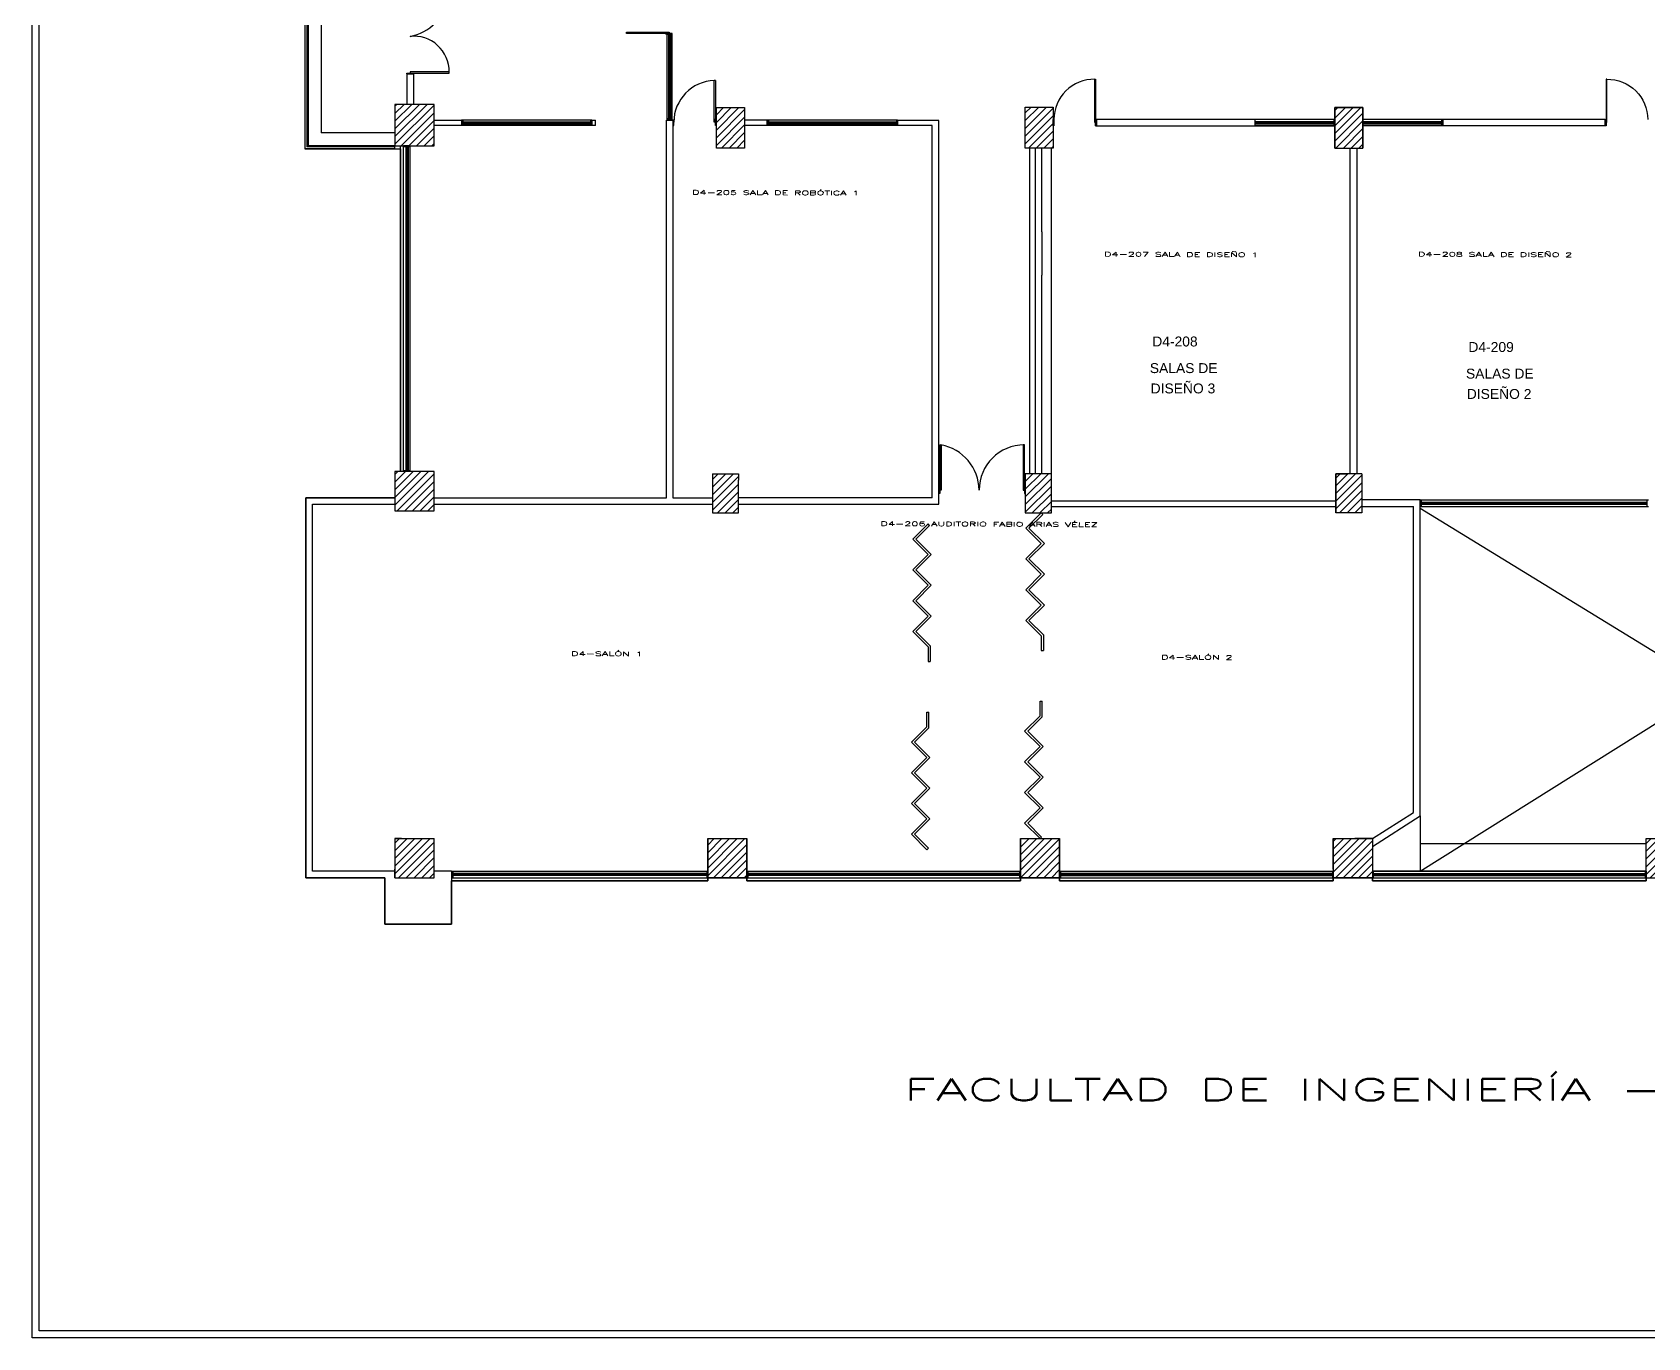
# Model space of a CAD drawing. Header units: metres. Extents: x 6495 to 6855, y 1254 to 1306.
# Drawn here: x 6581.8 to 6618.98, y 1254.3 to 1284.35 of the extents above; entities that cross this region are included whole.
import ezdxf

# ---------------------------------------------------------------- set-up
doc = ezdxf.new("R2010")
doc.units = ezdxf.units.M
doc.linetypes.add('ACAD_ISO12W100', pattern=[21, 12, -3, 0, -3, 0, -3])
doc.linetypes.add('HIDDEN2', pattern=[0.1875, 0.125, -0.0625])
doc.layers.add('0-Grises', color=252, linetype='Continuous')
doc.layers.add('1', color=7, linetype='ACAD_ISO12W100')
doc.layers.add('0.Texto_Oficinas', color=7, linetype='Continuous', lineweight=20)
doc.styles.add('ROMANS', font='romans.shx')
doc.styles.get("Standard").update_dxf_attribs({"font": 'arial.ttf'})
pattern_1 = [(45, (6358.58058, 1036.41999), (-0.088388348, 0.088388348), [])]

msp = doc.modelspace()

# ---------------------------------------------------------------- hatches: boundary and pattern name
at = {"layer": '0-Grises'}
h = msp.add_hatch(dxfattribs=at)
h.set_pattern_fill('ANSI31', color=8, style=0)
h.set_pattern_definition(pattern_1)
h.paths.add_polyline_path([(6591.046, 1282.693), (6590.146, 1282.693), (6590.146, 1281.738), (6591.046, 1281.738)])
h = msp.add_hatch(dxfattribs=at)
h.set_pattern_fill('ANSI31', color=8, style=0)
h.set_pattern_definition(pattern_1)
h.paths.add_polyline_path([(6597.546, 1282.618), (6597.546, 1281.688), (6598.196, 1281.688), (6598.196, 1282.188), (6598.196, 1282.618)])
h = msp.add_hatch(dxfattribs=at)
h.set_pattern_fill('ANSI31', color=8, style=0)
h.set_pattern_definition(pattern_1)
h.paths.add_polyline_path([(6605.296, 1282.628), (6604.656, 1282.628), (6604.656, 1281.688), (6604.906, 1281.688), (6605.056, 1281.688), (6605.296, 1281.688)])
h = msp.add_hatch(dxfattribs=at)
h.set_pattern_fill('ANSI31', color=8, style=0)
h.set_pattern_definition(pattern_1)
h.paths.add_polyline_path([(6611.786, 1281.688), (6612.426, 1281.688), (6612.428, 1282.618), (6611.786, 1282.618)])
h = msp.add_hatch(dxfattribs=at)
h.set_pattern_fill('ANSI31', color=8, style=0)
h.set_pattern_definition(pattern_1)
h.paths.add_polyline_path([(6591.046, 1274.238), (6590.146, 1274.238), (6590.146, 1273.338), (6591.046, 1273.338)])
h = msp.add_hatch(dxfattribs=at)
h.set_pattern_fill('ANSI31', color=8, style=0)
h.set_pattern_definition(pattern_1)
h.paths.add_polyline_path([(6598.056, 1274.038), (6598.056, 1274.188), (6597.456, 1274.188), (6597.456, 1273.288), (6598.056, 1273.288)])
h = msp.add_hatch(dxfattribs=at)
h.set_pattern_fill('ANSI31', color=8, style=0)
h.set_pattern_definition(pattern_1)
h.paths.add_polyline_path([(6605.256, 1274.038), (6605.256, 1274.188), (6605.056, 1274.188), (6604.656, 1274.188), (6604.656, 1273.288), (6605.256, 1273.288)])
h = msp.add_hatch(dxfattribs=at)
h.set_pattern_fill('ANSI31', color=8, style=0)
h.set_pattern_definition(pattern_1)
h.paths.add_polyline_path([(6611.806, 1273.288), (6612.406, 1273.288), (6612.406, 1274.188), (6611.806, 1274.188)])
h = msp.add_hatch(dxfattribs=at)
h.set_pattern_fill('ANSI31', color=8, style=0)
h.set_pattern_definition(pattern_1)
h.paths.add_polyline_path([(6590.146, 1264.888), (6591.046, 1264.888), (6591.046, 1265.088), (6591.046, 1265.788), (6590.146, 1265.788)])
h = msp.add_hatch(dxfattribs=at)
h.set_pattern_fill('ANSI31', color=8, style=0)
h.set_pattern_definition(pattern_1)
h.paths.add_polyline_path([(6597.346, 1264.888), (6598.246, 1264.888), (6598.246, 1265.788), (6597.346, 1265.788)])
h = msp.add_hatch(dxfattribs=at)
h.set_pattern_fill('ANSI31', color=8, style=0)
h.set_pattern_definition(pattern_1)
h.paths.add_polyline_path([(6604.546, 1265.788), (6604.546, 1264.888), (6605.446, 1264.888), (6605.446, 1265.788)])
h = msp.add_hatch(dxfattribs=at)
h.set_pattern_fill('ANSI31', color=8, style=0)
h.set_pattern_definition(pattern_1)
h.paths.add_polyline_path([(6612.646, 1265.788), (6612.246, 1265.788), (6611.746, 1265.788), (6611.746, 1264.888), (6612.646, 1264.888)])
h = msp.add_hatch(dxfattribs=at)
h.set_pattern_fill('ANSI31', color=8, style=0)
h.set_pattern_definition(pattern_1)
h.paths.add_polyline_path([(6618.946, 1265.088), (6618.946, 1264.888), (6619.846, 1264.888), (6619.846, 1265.788), (6618.946, 1265.788)])

# ---------------------------------------------------------------- linework, layer by layer
for p, q in [((6588.07, 1286.903), (6588.07, 1282.667)), ((6588.12, 1286.853), (6588.12, 1282.717)), ((6588.146, 1286.838), (6588.146, 1281.738)), ((6588.446, 1286.538), (6588.446, 1282.038)), ((6595.476, 1284.323), (6595.476, 1284.353)), ((6595.476, 1284.353), (6596.456, 1284.353)), ((6596.456, 1284.323), (6595.476, 1284.323)), ((6596.411, 1282.328), (6596.411, 1284.303)), ((6596.445, 1284.303), (6596.445, 1282.358)), ((6596.456, 1284.353), (6596.456, 1284.323)), ((6596.47, 1284.303), (6596.47, 1282.358)), ((6596.495, 1284.303), (6596.495, 1282.358)), ((6596.531, 1282.328), (6596.531, 1284.303)), ((6590.421, 1283.393), (6590.571, 1283.393)), ((6590.421, 1283.393), (6590.421, 1282.693)), ((6590.571, 1283.393), (6590.571, 1282.693)), ((6597.496, 1282.283), (6597.496, 1283.243)), ((6597.526, 1283.243), (6597.496, 1283.242)), ((6597.526, 1283.243), (6597.526, 1282.283)), ((6606.256, 1283.273), (6606.276, 1283.273)), ((6606.256, 1282.273), (6606.256, 1283.273)), ((6606.276, 1283.273), (6606.276, 1282.273)), ((6618.026, 1283.273), (6618.026, 1282.273)), ((6618.046, 1283.273), (6618.026, 1283.273)), ((6618.046, 1282.273), (6618.046, 1283.273)), ((6588.07, 1282.667), (6588.07, 1281.667)), ((6588.12, 1282.717), (6588.12, 1281.717)), ((6591.046, 1282.693), (6590.146, 1282.693)), ((6590.146, 1282.693), (6590.146, 1281.738)), ((6591.046, 1281.738), (6591.046, 1282.693)), ((6597.546, 1281.688), (6597.546, 1282.618)), ((6597.546, 1282.618), (6598.196, 1282.618)), ((6598.196, 1282.618), (6598.196, 1282.188)), ((6604.656, 1281.688), (6604.656, 1282.628)), ((6604.656, 1282.628), (6605.296, 1282.628)), ((6605.296, 1282.628), (6605.296, 1281.688)), ((6611.786, 1282.618), (6611.786, 1281.688)), ((6611.786, 1281.688), (6611.786, 1282.618)), ((6611.786, 1282.618), (6612.428, 1282.618)), ((6612.428, 1282.618), (6611.786, 1282.618)), ((6612.426, 1281.688), (6612.428, 1282.618)), ((6612.428, 1282.618), (6612.426, 1281.688)), ((6591.046, 1282.328), (6591.676, 1282.328)), ((6591.676, 1282.328), (6591.676, 1282.208)), ((6594.676, 1282.328), (6591.676, 1282.328)), ((6591.676, 1282.328), (6591.676, 1282.208)), ((6591.706, 1282.328), (6591.706, 1282.208)), ((6591.706, 1282.292), (6594.646, 1282.292)), ((6591.706, 1282.267), (6594.646, 1282.267)), ((6591.706, 1282.242), (6594.646, 1282.242)), ((6594.646, 1282.328), (6594.646, 1282.208)), ((6594.676, 1282.328), (6594.676, 1282.208)), ((6594.676, 1282.328), (6594.766, 1282.328)), ((6596.396, 1273.638), (6596.396, 1282.328)), ((6596.396, 1282.328), (6596.546, 1282.328)), ((6596.531, 1282.358), (6596.411, 1282.358)), ((6596.531, 1282.328), (6596.411, 1282.328)), ((6596.546, 1282.328), (6596.546, 1273.638)), ((6596.566, 1282.328), (6596.546, 1282.328)), ((6596.566, 1282.208), (6596.566, 1282.328)), ((6597.526, 1282.283), (6597.496, 1282.283)), ((6597.526, 1282.208), (6597.526, 1282.358)), ((6597.526, 1282.358), (6597.546, 1282.358)), ((6597.546, 1282.208), (6597.546, 1282.358)), ((6598.718, 1282.328), (6598.196, 1282.328)), ((6598.718, 1282.208), (6598.718, 1282.328)), ((6601.718, 1282.328), (6598.718, 1282.328)), ((6598.718, 1282.328), (6598.718, 1282.208)), ((6598.748, 1282.328), (6598.748, 1282.208)), ((6598.748, 1282.291), (6601.688, 1282.291)), ((6598.748, 1282.266), (6601.688, 1282.266)), ((6598.748, 1282.241), (6601.688, 1282.241)), ((6601.688, 1282.328), (6601.688, 1282.208)), ((6601.718, 1282.208), (6601.718, 1282.328)), ((6601.718, 1282.328), (6601.718, 1282.208)), ((6601.718, 1282.328), (6601.718, 1282.208)), ((6601.718, 1282.328), (6601.718, 1282.208)), ((6602.666, 1282.325), (6601.718, 1282.325)), ((6602.666, 1273.485), (6602.666, 1282.325)), ((6605.296, 1282.198), (6605.296, 1282.348)), ((6605.296, 1282.348), (6605.296, 1282.198)), ((6605.296, 1282.348), (6605.316, 1282.348)), ((6605.316, 1282.348), (6605.296, 1282.348)), ((6605.316, 1282.348), (6605.316, 1282.198)), ((6605.316, 1282.198), (6605.316, 1282.348)), ((6606.276, 1282.273), (6606.256, 1282.273)), ((6606.276, 1282.198), (6606.276, 1282.348)), ((6606.276, 1282.348), (6606.296, 1282.348)), ((6606.276, 1282.348), (6606.276, 1282.198)), ((6606.296, 1282.348), (6606.276, 1282.348)), ((6606.556, 1282.348), (6606.296, 1282.348)), ((6606.296, 1282.348), (6606.296, 1282.198)), ((6606.296, 1282.198), (6606.296, 1282.348)), ((6606.296, 1282.348), (6606.296, 1282.198)), ((6606.296, 1282.198), (6606.296, 1282.346)), ((6611.786, 1282.348), (6606.556, 1282.348)), ((6611.786, 1282.348), (6609.946, 1282.348)), ((6609.946, 1282.298), (6611.756, 1282.298)), ((6609.946, 1282.273), (6611.756, 1282.273)), ((6609.946, 1282.248), (6611.756, 1282.248)), ((6611.756, 1282.348), (6611.756, 1282.198)), ((6611.786, 1282.348), (6611.786, 1282.198)), ((6611.786, 1282.348), (6611.786, 1282.198)), ((6611.786, 1282.348), (6611.786, 1282.198)), ((6611.786, 1282.198), (6611.786, 1282.348)), ((6613.706, 1282.348), (6612.426, 1282.348)), ((6614.267, 1282.348), (6612.427, 1282.348)), ((6612.427, 1282.298), (6614.237, 1282.298)), ((6612.427, 1282.273), (6614.237, 1282.273)), ((6612.427, 1282.248), (6614.237, 1282.248)), ((6614.237, 1282.348), (6614.237, 1282.198)), ((6618.006, 1282.348), (6614.267, 1282.348)), ((6614.267, 1282.348), (6614.267, 1282.198)), ((6614.267, 1282.348), (6614.267, 1282.198)), ((6614.267, 1282.348), (6614.267, 1282.198)), ((6614.267, 1282.198), (6614.267, 1282.348)), ((6618.006, 1282.198), (6618.006, 1282.348)), ((6618.006, 1282.348), (6618.026, 1282.348)), ((6618.026, 1282.348), (6618.026, 1282.198)), ((6618.026, 1282.273), (6618.046, 1282.273)), ((6590.146, 1282.038), (6588.446, 1282.038)), ((6591.676, 1282.208), (6591.046, 1282.208)), ((6591.046, 1282.038), (6591.046, 1282.188)), ((6594.676, 1282.208), (6591.676, 1282.208)), ((6594.766, 1282.208), (6594.676, 1282.208)), ((6596.546, 1282.208), (6596.566, 1282.208)), ((6597.546, 1282.208), (6597.526, 1282.208)), ((6598.718, 1282.208), (6598.196, 1282.208)), ((6598.196, 1282.188), (6598.196, 1281.688)), ((6601.718, 1282.208), (6598.718, 1282.208)), ((6602.516, 1282.205), (6601.718, 1282.205)), ((6602.516, 1273.635), (6602.516, 1282.205)), ((6604.656, 1281.688), (6604.656, 1282.038)), ((6605.316, 1282.198), (6605.296, 1282.198)), ((6605.296, 1282.198), (6605.316, 1282.198)), ((6606.296, 1282.198), (6606.276, 1282.198)), ((6606.276, 1282.198), (6606.296, 1282.198)), ((6606.296, 1282.198), (6606.556, 1282.198)), ((6606.556, 1282.198), (6611.786, 1282.198)), ((6611.786, 1282.198), (6609.946, 1282.198)), ((6613.706, 1282.198), (6612.426, 1282.198)), ((6614.267, 1282.198), (6612.427, 1282.198)), ((6618.006, 1282.198), (6614.267, 1282.198)), ((6618.026, 1282.198), (6618.006, 1282.198)), ((6590.146, 1281.667), (6588.07, 1281.667)), ((6590.146, 1281.717), (6588.12, 1281.717)), ((6590.146, 1281.738), (6588.146, 1281.738)), ((6590.146, 1281.738), (6591.046, 1281.738)), ((6590.146, 1281.667), (6590.146, 1281.717)), ((6590.276, 1274.238), (6590.276, 1281.738)), ((6590.496, 1281.738), (6590.346, 1281.738)), ((6590.346, 1274.238), (6590.346, 1281.738)), ((6590.496, 1281.718), (6590.346, 1281.718)), ((6590.396, 1281.718), (6590.396, 1274.258)), ((6590.421, 1281.718), (6590.421, 1274.258)), ((6590.446, 1281.718), (6590.446, 1274.258)), ((6590.496, 1274.238), (6590.496, 1281.738)), ((6598.196, 1281.688), (6597.546, 1281.688)), ((6604.906, 1281.688), (6604.656, 1281.688)), ((6604.756, 1281.688), (6604.756, 1274.188)), ((6604.886, 1281.688), (6604.886, 1279.758)), ((6604.886, 1281.688), (6604.886, 1279.758)), ((6605.056, 1281.688), (6604.906, 1281.688)), ((6605.036, 1279.758), (6605.036, 1281.688)), ((6605.296, 1281.688), (6605.056, 1281.688)), ((6605.256, 1274.188), (6605.256, 1281.688)), ((6611.786, 1281.688), (6612.426, 1281.688)), ((6612.136, 1274.188), (6612.136, 1281.688)), ((6612.286, 1281.688), (6612.286, 1274.188)), ((6604.886, 1279.758), (6604.886, 1278.758)), ((6605.036, 1279.758), (6605.036, 1278.758)), ((6604.886, 1278.758), (6604.886, 1274.188)), ((6605.036, 1274.188), (6605.036, 1278.758)), ((6602.686, 1274.855), (6602.716, 1274.855)), ((6602.686, 1273.813), (6602.686, 1274.855)), ((6602.716, 1274.855), (6602.716, 1273.813)), ((6602.716, 1273.813), (6602.716, 1274.855)), ((6604.606, 1274.855), (6604.606, 1273.813)), ((6604.636, 1274.855), (6604.606, 1274.855)), ((6604.636, 1273.813), (6604.636, 1274.855)), ((6591.046, 1274.238), (6590.146, 1274.238)), ((6590.146, 1274.238), (6590.146, 1273.338)), ((6590.496, 1274.258), (6590.346, 1274.258)), ((6590.346, 1274.238), (6590.346, 1274.258)), ((6590.496, 1274.238), (6590.496, 1274.258)), ((6591.046, 1273.338), (6591.046, 1274.238)), ((6597.456, 1274.188), (6598.056, 1274.188)), ((6597.456, 1274.188), (6597.456, 1273.288)), ((6598.056, 1274.188), (6598.056, 1274.038)), ((6605.256, 1274.188), (6604.656, 1274.188)), ((6604.656, 1274.188), (6604.656, 1273.288)), ((6605.256, 1274.188), (6605.056, 1274.188)), ((6605.256, 1274.038), (6605.256, 1274.188)), ((6611.806, 1274.188), (6611.806, 1273.288)), ((6611.806, 1273.288), (6611.806, 1274.188)), ((6611.806, 1274.188), (6612.006, 1274.188)), ((6612.406, 1274.188), (6611.806, 1274.188)), ((6611.806, 1274.188), (6612.056, 1274.188)), ((6611.806, 1274.188), (6612.006, 1274.188)), ((6612.406, 1274.188), (6612.406, 1273.288)), ((6598.056, 1273.288), (6598.056, 1274.038)), ((6602.666, 1273.888), (6602.686, 1273.888)), ((6602.686, 1273.738), (6602.666, 1273.738)), ((6602.686, 1273.888), (6602.686, 1273.738)), ((6602.716, 1273.813), (6602.686, 1273.813)), ((6604.606, 1273.813), (6604.636, 1273.813)), ((6604.636, 1273.888), (6604.636, 1273.738)), ((6604.656, 1273.888), (6604.636, 1273.888)), ((6604.636, 1273.738), (6604.656, 1273.738)), ((6605.256, 1273.288), (6605.256, 1274.038)), ((6588.096, 1264.888), (6588.096, 1273.638)), ((6588.096, 1273.638), (6590.146, 1273.638)), ((6588.246, 1265.038), (6588.246, 1273.488)), ((6588.246, 1273.488), (6590.146, 1273.488)), ((6590.146, 1273.338), (6591.046, 1273.338)), ((6591.046, 1273.638), (6596.396, 1273.638)), ((6591.046, 1273.488), (6597.456, 1273.488)), ((6591.046, 1273.338), (6591.046, 1273.488)), ((6596.546, 1273.638), (6597.456, 1273.638)), ((6602.516, 1273.638), (6598.056, 1273.638)), ((6598.056, 1273.638), (6598.056, 1273.638)), ((6598.056, 1273.488), (6602.666, 1273.488)), ((6598.056, 1273.288), (6598.056, 1273.388)), ((6605.256, 1273.568), (6611.806, 1273.568)), ((6605.256, 1273.438), (6611.806, 1273.438)), ((6613.746, 1273.588), (6612.406, 1273.588)), ((6612.406, 1273.438), (6613.596, 1273.438)), ((6613.596, 1266.393), (6613.596, 1273.438)), ((6613.746, 1266.311), (6613.746, 1273.588)), ((6613.746, 1273.588), (6619.006, 1273.588)), ((6613.746, 1273.438), (6619.006, 1273.438)), ((6626.146, 1265.788), (6613.746, 1273.388)), ((6613.776, 1273.438), (6613.776, 1273.588)), ((6613.776, 1273.538), (6618.976, 1273.538)), ((6613.776, 1273.513), (6618.976, 1273.513)), ((6613.776, 1273.488), (6618.976, 1273.488)), ((6618.976, 1273.438), (6618.976, 1273.588)), ((6597.456, 1273.288), (6598.056, 1273.288)), ((6602.453, 1272.999), (6602.417, 1273.034)), ((6604.656, 1273.288), (6605.256, 1273.288)), ((6605.059, 1273.253), (6605.024, 1273.288)), ((6612.406, 1273.288), (6611.806, 1273.288)), ((6612.346, 1273.288), (6612.196, 1273.288)), ((6613.746, 1265.038), (6626.896, 1273.288)), ((6605.024, 1270.123), (6605.074, 1270.123)), ((6602.417, 1269.869), (6602.467, 1269.869)), ((6604.996, 1268.953), (6605.046, 1268.953)), ((6602.389, 1268.699), (6602.439, 1268.699)), ((6612.646, 1265.788), (6613.596, 1266.393)), ((6612.646, 1265.61), (6613.746, 1266.311)), ((6613.746, 1266.311), (6613.746, 1265.038)), ((6590.146, 1265.788), (6591.046, 1265.788)), ((6590.146, 1265.788), (6590.146, 1264.888)), ((6590.296, 1265.788), (6590.146, 1265.788)), ((6591.046, 1264.888), (6591.046, 1265.788)), ((6597.346, 1265.088), (6597.346, 1265.788)), ((6597.346, 1265.788), (6598.246, 1265.788)), ((6597.346, 1265.788), (6598.246, 1265.788)), ((6597.346, 1265.788), (6597.346, 1264.888)), ((6598.246, 1265.788), (6598.246, 1264.888)), ((6598.246, 1264.888), (6598.246, 1265.788)), ((6602.425, 1265.57), (6602.389, 1265.534)), ((6604.546, 1265.788), (6605.446, 1265.788)), ((6604.546, 1265.088), (6604.546, 1265.788)), ((6604.546, 1265.788), (6605.446, 1265.788)), ((6604.546, 1265.788), (6604.546, 1264.888)), ((6605.031, 1265.823), (6604.996, 1265.788)), ((6605.446, 1265.788), (6605.446, 1264.888)), ((6605.446, 1264.888), (6605.446, 1265.788)), ((6605.446, 1265.788), (6605.446, 1264.888)), ((6611.746, 1265.788), (6612.646, 1265.788)), ((6611.746, 1265.088), (6611.746, 1265.788)), ((6611.746, 1265.788), (6612.646, 1265.788)), ((6611.746, 1265.788), (6611.746, 1264.888)), ((6612.646, 1265.788), (6612.246, 1265.788)), ((6612.246, 1265.788), (6612.646, 1265.788)), ((6612.646, 1265.788), (6612.346, 1265.788)), ((6612.646, 1265.788), (6612.646, 1264.888)), ((6612.646, 1265.788), (6612.646, 1264.888)), ((6618.946, 1265.665), (6613.746, 1265.665)), ((6618.946, 1265.788), (6619.846, 1265.788)), ((6618.946, 1265.088), (6618.946, 1265.788)), ((6589.916, 1264.888), (6588.096, 1264.888)), ((6590.146, 1265.038), (6588.246, 1265.038)), ((6589.916, 1263.818), (6589.916, 1264.888)), ((6590.146, 1264.888), (6590.146, 1265.088)), ((6590.146, 1264.888), (6591.046, 1264.888)), ((6591.046, 1264.888), (6591.046, 1265.088)), ((6591.446, 1265.038), (6591.046, 1265.038)), ((6591.446, 1265.038), (6597.346, 1265.038)), ((6591.446, 1265.038), (6591.446, 1263.818)), ((6591.446, 1264.888), (6597.326, 1264.888)), ((6591.446, 1264.888), (6597.346, 1264.888)), ((6597.346, 1264.818), (6591.446, 1264.818)), ((6591.476, 1265.038), (6591.476, 1264.888)), ((6597.326, 1264.988), (6591.476, 1264.988)), ((6597.326, 1264.963), (6591.476, 1264.963)), ((6597.326, 1264.938), (6591.476, 1264.938)), ((6597.326, 1265.038), (6597.326, 1264.888)), ((6597.346, 1264.888), (6597.346, 1265.088)), ((6597.346, 1264.888), (6597.346, 1265.038)), ((6598.246, 1264.888), (6597.346, 1264.888)), ((6597.346, 1264.888), (6598.246, 1264.888)), ((6597.346, 1264.888), (6597.346, 1264.818)), ((6598.246, 1265.038), (6604.526, 1265.038)), ((6598.246, 1265.038), (6598.246, 1264.888)), ((6598.246, 1264.888), (6604.526, 1264.888)), ((6598.246, 1264.818), (6598.246, 1264.888)), ((6604.546, 1264.818), (6598.246, 1264.818)), ((6598.266, 1265.038), (6598.266, 1264.888)), ((6604.526, 1264.988), (6598.266, 1264.988)), ((6604.526, 1264.963), (6598.266, 1264.963)), ((6604.526, 1264.938), (6598.266, 1264.938)), ((6604.526, 1265.038), (6604.546, 1265.038)), ((6604.526, 1265.038), (6604.526, 1264.888)), ((6604.526, 1265.038), (6604.526, 1264.888)), ((6604.526, 1265.038), (6604.546, 1265.038)), ((6604.546, 1264.888), (6604.526, 1264.888)), ((6604.526, 1264.888), (6604.546, 1264.888)), ((6604.546, 1264.888), (6604.546, 1265.088)), ((6605.446, 1264.888), (6604.546, 1264.888)), ((6604.546, 1264.888), (6605.446, 1264.888)), ((6604.546, 1264.888), (6604.546, 1264.818)), ((6605.446, 1265.038), (6611.726, 1265.038)), ((6605.446, 1265.038), (6605.446, 1264.888)), ((6605.446, 1264.888), (6611.726, 1264.888)), ((6605.446, 1264.818), (6605.446, 1264.888)), ((6611.746, 1264.818), (6605.446, 1264.818)), ((6605.466, 1265.038), (6611.746, 1265.038)), ((6605.466, 1265.038), (6605.466, 1264.888)), ((6611.726, 1264.983), (6605.466, 1264.983)), ((6611.726, 1264.958), (6605.466, 1264.958)), ((6611.726, 1264.933), (6605.466, 1264.933)), ((6605.466, 1264.888), (6611.746, 1264.888)), ((6611.726, 1265.038), (6611.726, 1264.888)), ((6612.646, 1264.888), (6611.746, 1264.888)), ((6611.746, 1264.888), (6612.646, 1264.888)), ((6611.746, 1264.888), (6611.746, 1264.818)), ((6612.646, 1265.038), (6618.926, 1265.038)), ((6612.646, 1264.888), (6618.926, 1264.888)), ((6612.646, 1264.888), (6612.666, 1264.888)), ((6612.646, 1264.818), (6612.646, 1264.888)), ((6618.946, 1264.818), (6612.646, 1264.818)), ((6612.666, 1265.038), (6612.666, 1264.888)), ((6612.666, 1264.988), (6618.916, 1264.988)), ((6612.666, 1264.963), (6618.916, 1264.963)), ((6612.666, 1264.938), (6618.916, 1264.938)), ((6612.666, 1264.888), (6618.946, 1264.888)), ((6618.946, 1265.038), (6612.676, 1265.038)), ((6612.676, 1264.888), (6618.946, 1264.888)), ((6612.696, 1264.963), (6618.926, 1264.963)), ((6618.926, 1265.038), (6618.926, 1264.888)), ((6618.946, 1264.888), (6618.946, 1265.088)), ((6618.946, 1265.038), (6618.946, 1264.888)), ((6618.946, 1264.888), (6619.846, 1264.888)), ((6618.946, 1264.888), (6618.946, 1264.818)), ((6591.446, 1263.818), (6589.916, 1263.818))]:
    msp.add_line(p, q, dxfattribs=at)
at = {"layer": '0-Grises', "linetype": 'HIDDEN2'}
for p, q in [((6596.531, 1284.323), (6596.381, 1284.323)), ((6596.381, 1284.323), (6596.381, 1284.303)), ((6596.531, 1284.303), (6596.381, 1284.303)), ((6596.531, 1284.303), (6596.531, 1284.323))]:
    msp.add_line(p, q, dxfattribs=at)
at = {"layer": '0-Grises', "linetype": 'ByBlock'}
for p, q in [((6590.421, 1283.393), (6590.421, 1283.413)), ((6590.421, 1283.413), (6590.571, 1283.413)), ((6591.396, 1283.443), (6590.496, 1283.443)), ((6590.496, 1283.443), (6590.496, 1283.413)), ((6590.496, 1283.413), (6591.396, 1283.413)), ((6590.571, 1283.413), (6590.571, 1283.393)), ((6591.396, 1283.413), (6591.396, 1283.443))]:
    msp.add_line(p, q, dxfattribs=at)
at = {"layer": '0-Grises', "color": 2}
msp.add_line((6606.296, 1282.348), (6606.296, 1282.198), dxfattribs=at)
at = {"layer": '0-Grises'}
for points in [[(6581.797, 1305.516), (6656.297, 1305.516), (6656.297, 1254.298), (6581.797, 1254.298)], [(6581.957, 1305.356), (6649.618, 1305.356), (6649.618, 1254.458), (6581.957, 1254.458)]]:
    msp.add_lwpolyline(points, close=True, dxfattribs=at)
for points in [[(6588.07, 1286.903), (6588.07, 1281.667), (6590.276, 1281.667), (6590.276, 1274.238), (6590.146, 1274.238), (6590.146, 1273.638), (6588.096, 1273.638), (6588.096, 1264.888), (6589.916, 1264.888), (6589.916, 1263.818), (6591.446, 1263.818), (6591.446, 1264.818), (6597.346, 1264.818), (6597.346, 1264.888), (6598.246, 1264.888), (6598.246, 1264.818), (6604.546, 1264.818), (6604.546, 1264.888), (6605.446, 1264.888), (6605.446, 1264.818), (6611.746, 1264.818), (6611.746, 1264.888), (6612.646, 1264.888), (6612.646, 1264.818), (6618.946, 1264.818), (6618.946, 1264.888), (6619.846, 1264.888)], [(6602.417, 1273.034), (6602.064, 1272.681), (6602.417, 1272.327), (6602.064, 1271.974), (6602.417, 1271.62), (6602.064, 1271.266), (6602.417, 1270.913), (6602.064, 1270.559), (6602.417, 1270.206), (6602.417, 1269.869)], [(6602.453, 1272.999), (6602.135, 1272.681), (6602.488, 1272.327), (6602.135, 1271.974), (6602.488, 1271.62), (6602.135, 1271.266), (6602.488, 1270.913), (6602.135, 1270.559), (6602.467, 1270.226), (6602.467, 1269.869)], [(6605.024, 1273.288), (6604.671, 1272.934), (6605.024, 1272.581), (6604.671, 1272.227), (6605.024, 1271.874), (6604.671, 1271.52), (6605.024, 1271.167), (6604.671, 1270.813), (6605.024, 1270.459), (6605.024, 1270.123)], [(6605.059, 1273.253), (6604.741, 1272.934), (6605.095, 1272.581), (6604.741, 1272.227), (6605.095, 1271.874), (6604.741, 1271.52), (6605.095, 1271.167), (6604.741, 1270.813), (6605.074, 1270.48), (6605.074, 1270.123)], [(6604.996, 1265.788), (6604.642, 1266.141), (6604.996, 1266.495), (6604.642, 1266.849), (6604.996, 1267.202), (6604.642, 1267.556), (6604.996, 1267.909), (6604.642, 1268.263), (6604.996, 1268.616), (6604.996, 1268.953)], [(6605.031, 1265.823), (6604.713, 1266.141), (6605.067, 1266.495), (6604.713, 1266.849), (6605.067, 1267.202), (6604.713, 1267.556), (6605.067, 1267.909), (6604.713, 1268.263), (6605.046, 1268.596), (6605.046, 1268.953)], [(6602.389, 1265.534), (6602.036, 1265.888), (6602.389, 1266.241), (6602.036, 1266.595), (6602.389, 1266.948), (6602.036, 1267.302), (6602.389, 1267.656), (6602.036, 1268.009), (6602.389, 1268.363), (6602.389, 1268.699)], [(6602.425, 1265.57), (6602.107, 1265.888), (6602.46, 1266.241), (6602.107, 1266.595), (6602.46, 1266.948), (6602.107, 1267.302), (6602.46, 1267.656), (6602.107, 1268.009), (6602.439, 1268.342), (6602.439, 1268.699)]]:
    msp.add_lwpolyline(points, dxfattribs=at)
for points in [[(6606.256, 1283.273, 0.418933), (6605.316, 1282.348, 0.713443)], [(6618.046, 1283.273, -0.418933), (6618.986, 1282.348, -0.713443)]]:
    msp.add_lwpolyline(points, format="xyb", dxfattribs=at)
at = {"layer": '0-Grises', "linetype": 'ByBlock'}
for centre, radius, start, end in [((6590.253, 1285.408), 1.176, 281.928, 346.4582), ((6590.581, 1283.448), 0.815, 359.6754, 95.9994)]:
    msp.add_arc(centre, radius, start, end, dxfattribs=at)
at = {"layer": '0-Grises'}
for centre, radius, start, end in [((6597.526, 1282.283), 0.96, 91.7908, 180), ((6602.52, 1273.8), 1.073, 0.6755, 79.5009), ((6604.636, 1273.813), 1.042, 90, 180)]:
    msp.add_arc(centre, radius, start, end, dxfattribs=at)
at = {"layer": '1'}
for p, q in [((6594.766, 1282.208), (6594.766, 1282.328)), ((6609.946, 1282.198), (6609.946, 1282.348)), ((6612.427, 1282.198), (6612.427, 1282.348)), ((6611.786, 1282.198), (6609.946, 1282.198)), ((6614.267, 1282.198), (6612.427, 1282.198))]:
    msp.add_line(p, q, dxfattribs=at)

# ---------------------------------------------------------------- texts
at = {"layer": '0-Grises'}
for s, p in [('D4-208', (6607.579, 1277.12)), ('D4-209', (6614.857, 1276.993)), ('SALAS DE ', (6607.523, 1276.507)), ('DISEÑO 3', (6607.542, 1276.039)), ('SALAS DE ', (6614.801, 1276.38)), ('DISEÑO 2', (6614.82, 1275.912))]:
    msp.add_text(s, height=0.2282, dxfattribs=at).set_placement(p)
at = {"layer": '0.Texto_Oficinas', "style": 'ROMANS', "width": 1.9}
for s, p in [('D4-205 SALA DE ROBÓTICA 1 ', (6596.986, 1280.617)), ('D4-207 SALA DE DISEÑO 1 ', (6606.472, 1279.195)), ('D4-208 SALA DE DISEÑO 2 ', (6613.696, 1279.195)), ('D4-206 AUDITORIO FABIO ARIAS VÉLEZ ', (6601.324, 1272.99)), ('D4-SALÓN 1 ', (6594.203, 1269.998)), ('D4-SALÓN 2', (6607.782, 1269.915))]:
    msp.add_text(s, height=0.1, rotation=359.7353, dxfattribs=at).set_placement(p)
msp.add_text('FACULTAD DE INGENIERÍA - 2° PISO', height=0.5, dxfattribs=at).set_placement((6601.859, 1259.759))

doc.saveas('drawing.dxf')
